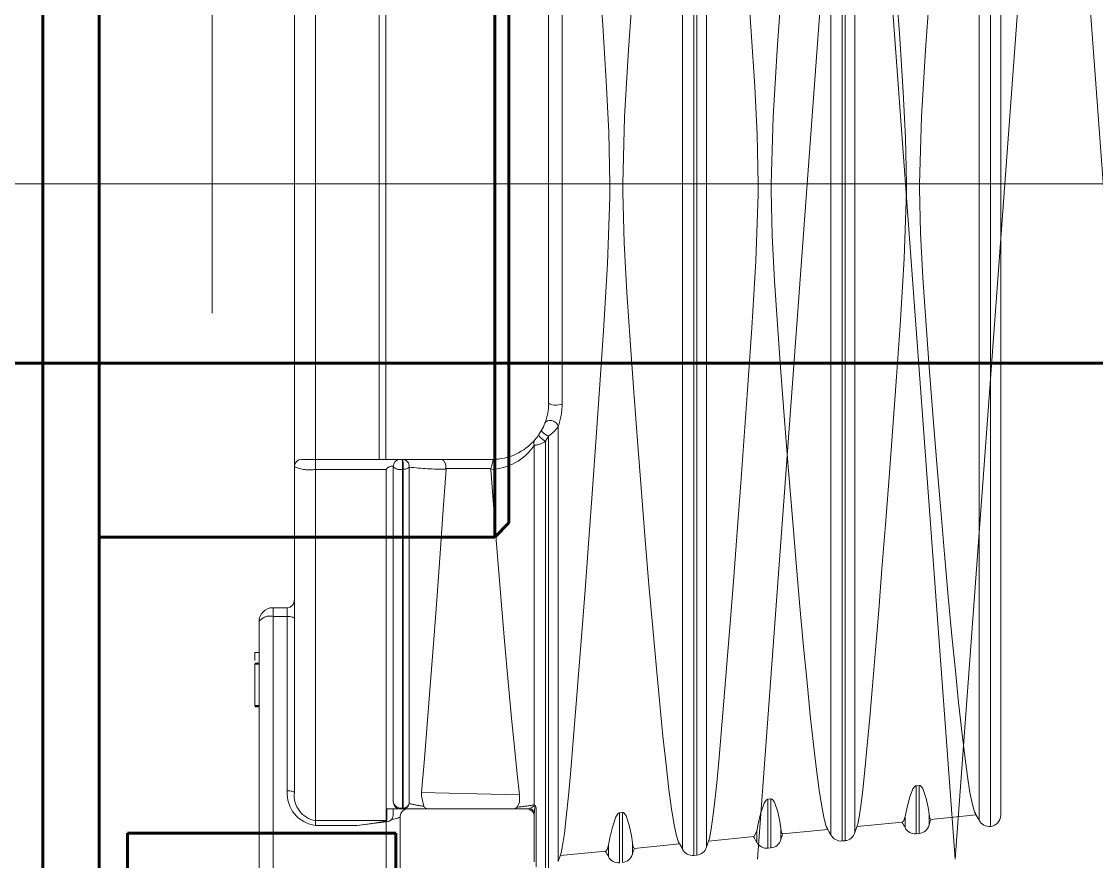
# Model space of a CAD drawing. Header units: millimetres. Extents: x 0 to 1680, y 0 to 594.
# Drawn here: x 263.782 to 266.636, y 503.412 to 505.642 of the extents above; entities that cross this region are included whole.
import ezdxf

# ---------------------------------------------------------------- set-up
doc = ezdxf.new("R2010")
doc.units = ezdxf.units.MM
for name, pattern in [('K5LT32770', [0]), ('K5LT32774', [12.7, 6.35, -1.27, 1.27, -1.27, 1.27, -1.27]), ('K5LT32775', [0]), ('K5LT32776', [20.32, 12.7, -2.54, 2.54, -2.54]), ('K5LT32777', [12.7, 6.35, -1.27, 1.27, -1.27, 1.27, -1.27]), ('K5LT_AXLED', [19.5, 15, -1.5, 1.5, -1.5]), ('K5LT_BASIC', [0])]:
    doc.linetypes.add(name, pattern=pattern)
doc.layers.add('Системный слой', color=7, linetype='Continuous')

# ---------------------------------------------------------------- blocks, each defined once
blk = doc.blocks.new('U580')
at = {"layer": 'Системный слой', "color": 7, "linetype": 'K5LT32770', "lineweight": 18}
for p, q in [((265.2134, 506.9898), (265.2141, 506.9891)), ((265.2141, 506.9891), (265.2179, 506.9722)), ((265.2179, 506.9722), (265.2222, 506.9433)), ((265.2222, 506.9433), (265.2272, 506.9011)), ((265.2272, 506.9011), (265.2328, 506.8466)), ((265.2328, 506.8466), (265.2388, 506.7822)), ((265.2388, 506.7822), (265.2454, 506.7071)), ((265.2454, 506.7071), (265.2526, 506.6191)), ((265.2526, 506.6191), (265.2605, 506.5209)), ((265.2605, 506.5209), (265.2686, 506.4164)), ((265.2686, 506.4164), (265.2771, 506.3036)), ((265.2771, 506.3036), (265.2863, 506.1798)), ((265.2863, 506.1798), (265.2959, 506.049)), ((265.2959, 506.049), (265.3055, 505.916)), ((265.3055, 505.916), (265.3152, 505.7782)), ((265.3152, 505.7782), (265.3251, 505.6324)), ((265.3251, 505.6324), (265.3343, 505.4835)), ((265.3343, 505.4835), (265.341, 505.348)), ((265.341, 505.348), (265.3439, 505.2108)), ((265.3439, 505.2108), (265.3437, 505.1762)), ((265.3437, 505.1762), (265.3376, 504.9983)), ((265.3376, 504.9983), (265.3271, 504.8208)), ((265.3271, 504.8208), (265.3175, 504.6779)), ((265.3175, 504.6779), (265.3078, 504.5386)), ((265.3078, 504.5386), (265.2979, 504.4)), ((265.2979, 504.4), (265.2882, 504.2674)), ((265.2882, 504.2674), (265.2791, 504.1451)), ((265.2791, 504.1451), (265.2705, 504.0301)), ((265.2705, 504.0301), (265.262, 503.9203)), ((265.262, 503.9203), (265.2541, 503.8199)), ((265.2541, 503.8199), (265.2469, 503.7323)), ((265.2469, 503.7323), (265.2402, 503.6548)), ((265.2402, 503.6548), (265.2339, 503.5863)), ((265.2339, 503.5863), (265.2282, 503.5295)), ((265.2282, 503.5295), (265.2232, 503.4861)), ((265.2232, 503.4861), (265.2187, 503.4546)), ((265.2187, 503.4546), (265.2147, 503.4347)), ((265.2147, 503.4347), (265.2135, 503.4321))]:
    blk.add_line(p, q, dxfattribs=at)
blk = doc.blocks.new('U581')
at = {"layer": 'Системный слой', "color": 7, "linetype": 'K5LT32770', "lineweight": 18}
for p, q in [((266.1486, 503.6047), (266.1396, 503.5812)), ((266.1533, 503.6113), (266.1486, 503.6047)), ((266.1553, 503.6126), (266.1533, 503.6113)), ((266.1562, 503.613), (266.1553, 503.6126)), ((266.1569, 503.6132), (266.1562, 503.613)), ((266.1573, 503.6133), (266.1569, 503.6132)), ((266.1396, 503.5812), (266.132, 503.5517)), ((266.132, 503.5517), (266.1277, 503.5312))]:
    blk.add_line(p, q, dxfattribs=at)
blk = doc.blocks.new('U583')
at = {"layer": 'Системный слой', "color": 7, "linetype": 'K5LT32770', "lineweight": 18}
for p, q in [((266.121, 503.5181), (266.1235, 503.5184)), ((266.1235, 503.5184), (266.1277, 503.5312))]:
    blk.add_line(p, q, dxfattribs=at)
blk = doc.blocks.new('U586')
at = {"layer": 'Системный слой', "color": 7, "linetype": 'K5LT32770', "lineweight": 18}
for p, q in [((266.1914, 503.5374), (266.1937, 503.5261)), ((266.1937, 503.5261), (266.1956, 503.5249))]:
    blk.add_line(p, q, dxfattribs=at)
blk = doc.blocks.new('U588')
at = {"layer": 'Системный слой', "color": 7, "linetype": 'K5LT32770', "lineweight": 18}
for p, q in [((266.166, 503.614), (266.1654, 503.614)), ((266.1667, 503.614), (266.166, 503.614)), ((266.1676, 503.6137), (266.1667, 503.614)), ((266.1698, 503.6124), (266.1676, 503.6137)), ((266.1748, 503.6055), (266.1698, 503.6124)), ((266.1836, 503.5795), (266.1748, 503.6055)), ((266.1887, 503.555), (266.1836, 503.5795)), ((266.1914, 503.5374), (266.1887, 503.555))]:
    blk.add_line(p, q, dxfattribs=at)
blk = doc.blocks.new('U591')
at = {"layer": 'Системный слой', "color": 7, "linetype": 'K5LT32770', "lineweight": 18}
for p, q in [((265.4039, 503.4613), (265.4062, 503.4494)), ((265.4062, 503.4494), (265.4081, 503.4479))]:
    blk.add_line(p, q, dxfattribs=at)
blk = doc.blocks.new('U593')
at = {"layer": 'Системный слой', "color": 7, "linetype": 'K5LT32770', "lineweight": 18}
for p, q in [((265.3785, 503.542), (265.3779, 503.542)), ((265.3791, 503.5419), (265.3785, 503.542)), ((265.38, 503.5417), (265.3791, 503.5419)), ((265.3821, 503.5405), (265.38, 503.5417)), ((265.3869, 503.5337), (265.3821, 503.5405)), ((265.3955, 503.5083), (265.3869, 503.5337)), ((265.4011, 503.4809), (265.3955, 503.5083)), ((265.4039, 503.4613), (265.4011, 503.4809))]:
    blk.add_line(p, q, dxfattribs=at)
blk = doc.blocks.new('U594')
at = {"layer": 'Системный слой', "color": 7, "linetype": 'K5LT32770', "lineweight": 18}
for p, q in [((265.3653, 503.5386), (265.3603, 503.5308)), ((265.3677, 503.5405), (265.3653, 503.5386)), ((265.3686, 503.541), (265.3677, 503.5405)), ((265.3693, 503.5411), (265.3686, 503.541)), ((265.3698, 503.5412), (265.3693, 503.5411)), ((265.3603, 503.5308), (265.3509, 503.5033)), ((265.3509, 503.5033), (265.3442, 503.4751)), ((265.3442, 503.4751), (265.3402, 503.4552))]:
    blk.add_line(p, q, dxfattribs=at)
blk = doc.blocks.new('U596')
at = {"layer": 'Системный слой', "color": 7, "linetype": 'K5LT32770', "lineweight": 18}
for p, q in [((265.337, 503.4437), (265.3402, 503.4552)), ((265.3335, 503.4396), (265.337, 503.4437))]:
    blk.add_line(p, q, dxfattribs=at)
blk = doc.blocks.new('U599')
at = {"layer": 'Системный слой', "color": 7, "linetype": 'K5LT32770', "lineweight": 18}
for p, q in [((265.7976, 503.4994), (265.7999, 503.4877)), ((265.7999, 503.4877), (265.8019, 503.4864))]:
    blk.add_line(p, q, dxfattribs=at)
blk = doc.blocks.new('U601')
at = {"layer": 'Системный слой', "color": 7, "linetype": 'K5LT32770', "lineweight": 18}
for p, q in [((265.7723, 503.578), (265.7717, 503.578)), ((265.7729, 503.5779), (265.7723, 503.578)), ((265.7738, 503.5777), (265.7729, 503.5779)), ((265.7759, 503.5764), (265.7738, 503.5777)), ((265.7809, 503.5696), (265.7759, 503.5764)), ((265.7895, 503.5439), (265.7809, 503.5696)), ((265.7949, 503.5179), (265.7895, 503.5439)), ((265.7976, 503.4994), (265.7949, 503.5179))]:
    blk.add_line(p, q, dxfattribs=at)
blk = doc.blocks.new('U602')
at = {"layer": 'Системный слой', "color": 7, "linetype": 'K5LT32770', "lineweight": 18}
for p, q in [((265.7539, 503.5667), (265.7443, 503.5388)), ((265.7589, 503.5745), (265.7539, 503.5667)), ((265.7614, 503.5765), (265.7589, 503.5745)), ((265.7624, 503.577), (265.7614, 503.5765)), ((265.763, 503.5772), (265.7624, 503.577)), ((265.7636, 503.5772), (265.763, 503.5772)), ((265.7443, 503.5388), (265.7378, 503.5122)), ((265.7378, 503.5122), (265.7339, 503.4932))]:
    blk.add_line(p, q, dxfattribs=at)
blk = doc.blocks.new('U604')
at = {"layer": 'Системный слой', "color": 7, "linetype": 'K5LT32770', "lineweight": 18}
for p, q in [((265.7274, 503.4781), (265.7339, 503.4932)), ((265.7273, 503.4782), (265.7274, 503.4781))]:
    blk.add_line(p, q, dxfattribs=at)
blk = doc.blocks.new('U605')
at = {"layer": 'Системный слой', "color": 7, "linetype": 'K5LT32770', "lineweight": 18}
for p, q in [((266.3071, 506.8612), (266.3127, 506.8797)), ((266.3127, 506.8797), (266.3145, 506.8818)), ((266.301, 506.8316), (266.3071, 506.8612)), ((266.2944, 506.7908), (266.301, 506.8316)), ((266.287, 506.737), (266.2944, 506.7908)), ((266.2791, 506.672), (266.287, 506.737)), ((266.2709, 506.5984), (266.2791, 506.672)), ((266.2623, 506.5151), (266.2709, 506.5984)), ((266.253, 506.42), (266.2623, 506.5151)), ((266.2433, 506.3159), (266.253, 506.42)), ((266.2335, 506.207), (266.2433, 506.3159)), ((266.2234, 506.0911), (266.2335, 506.207)), ((266.2129, 505.9655), (266.2234, 506.0911)), ((266.2023, 505.8344), (266.2129, 505.9655)), ((266.192, 505.7024), (266.2023, 505.8344)), ((266.1821, 505.567), (266.192, 505.7024)), ((266.171, 505.3889), (266.1821, 505.567)), ((266.1659, 505.2108), (266.171, 505.3889)), ((266.1659, 505.1983), (266.1659, 505.2108)), ((266.1688, 505.0798), (266.1659, 505.1983)), ((266.175, 504.9621), (266.1688, 505.0798)), ((266.1825, 504.8482), (266.175, 504.9621)), ((266.1907, 504.7361), (266.1825, 504.8482)), ((266.2013, 504.5997), (266.1907, 504.7361)), ((266.2119, 504.4679), (266.2013, 504.5997)), ((266.2222, 504.3451), (266.2119, 504.4679)), ((266.2323, 504.2283), (266.2222, 504.3451)), ((266.2424, 504.1157), (266.2323, 504.2283)), ((266.2521, 504.0111), (266.2424, 504.1157)), ((266.2612, 503.9179), (266.2521, 504.0111)), ((266.2698, 503.8337), (266.2612, 503.9179)), ((266.2782, 503.7572), (266.2698, 503.8337)), ((266.2862, 503.6913), (266.2782, 503.7572)), ((266.2933, 503.638), (266.2862, 503.6913)), ((266.3, 503.5955), (266.2933, 503.638)), ((266.3063, 503.5636), (266.3, 503.5955)), ((266.312, 503.5437), (266.3063, 503.5636)), ((266.3145, 503.5398), (266.312, 503.5437))]:
    blk.add_line(p, q, dxfattribs=at)
blk = doc.blocks.new('U606')
at = {"layer": 'Системный слой', "color": 7, "linetype": 'K5LT32770', "lineweight": 18}
for p, q in [((265.6072, 506.951), (265.608, 506.9501)), ((265.608, 506.9501), (265.6118, 506.9328)), ((265.6118, 506.9328), (265.6162, 506.9038)), ((265.6162, 506.9038), (265.6212, 506.8617)), ((265.6212, 506.8617), (265.6269, 506.8077)), ((265.6269, 506.8077), (265.6329, 506.7441)), ((265.6329, 506.7441), (265.6395, 506.67)), ((265.6395, 506.67), (265.6468, 506.5833)), ((265.6468, 506.5833), (265.6547, 506.4867)), ((265.6547, 506.4867), (265.6628, 506.3839)), ((265.6628, 506.3839), (265.6713, 506.2731)), ((265.6713, 506.2731), (265.6806, 506.1515)), ((265.6806, 506.1515), (265.6902, 506.0232)), ((265.6902, 506.0232), (265.6998, 505.8927)), ((265.6998, 505.8927), (265.7095, 505.7576)), ((265.7095, 505.7576), (265.7194, 505.6148)), ((265.7194, 505.6148), (265.7285, 505.469)), ((265.7285, 505.469), (265.7349, 505.3407)), ((265.7349, 505.3407), (265.7376, 505.2108)), ((265.7376, 505.2108), (265.7375, 505.1838)), ((265.7375, 505.1838), (265.7315, 505.0059)), ((265.7315, 505.0059), (265.7208, 504.8283)), ((265.7208, 504.8283), (265.7112, 504.6885)), ((265.7112, 504.6885), (265.7015, 504.5522)), ((265.7015, 504.5522), (265.6915, 504.4167)), ((265.6915, 504.4167), (265.6819, 504.2869)), ((265.6819, 504.2869), (265.6728, 504.1673)), ((265.6728, 504.1673), (265.6641, 504.0549)), ((265.6641, 504.0549), (265.6557, 503.9475)), ((265.6557, 503.9475), (265.6477, 503.8493)), ((265.6477, 503.8493), (265.6405, 503.7636)), ((265.6405, 503.7636), (265.6338, 503.6879)), ((265.6338, 503.6879), (265.6276, 503.6209)), ((265.6276, 503.6209), (265.6218, 503.5654)), ((265.6218, 503.5654), (265.6169, 503.5231)), ((265.6169, 503.5231), (265.6124, 503.4923)), ((265.6124, 503.4923), (265.6084, 503.4729)), ((265.6084, 503.4729), (265.6072, 503.4706))]:
    blk.add_line(p, q, dxfattribs=at)
blk = doc.blocks.new('U607')
at = {"layer": 'Системный слой', "color": 7, "linetype": 'K5LT32770', "lineweight": 18}
for p, q in [((265.5126, 506.9015), (265.5188, 506.9339)), ((265.5188, 506.9339), (265.5245, 506.9547)), ((265.5245, 506.9547), (265.5271, 506.9587)), ((265.506, 506.8573), (265.5126, 506.9015)), ((265.4985, 506.7997), (265.506, 506.8573)), ((265.4906, 506.7303), (265.4985, 506.7997)), ((265.4823, 506.6521), (265.4906, 506.7303)), ((265.4737, 506.5639), (265.4823, 506.6521)), ((265.4643, 506.4633), (265.4737, 506.5639)), ((265.4546, 506.3535), (265.4643, 506.4633)), ((265.4447, 506.2387), (265.4546, 506.3535)), ((265.4347, 506.1168), (265.4447, 506.2387)), ((265.4241, 505.9849), (265.4347, 506.1168)), ((265.4135, 505.8472), (265.4241, 505.9849)), ((265.4033, 505.7089), (265.4135, 505.8472)), ((265.3935, 505.567), (265.4033, 505.7089)), ((265.3831, 505.3889), (265.3935, 505.567)), ((265.3784, 505.2108), (265.3831, 505.3889)), ((265.3785, 505.1877), (265.3784, 505.2108)), ((265.3821, 505.0545), (265.3785, 505.1877)), ((265.3892, 504.9224), (265.3821, 505.0545)), ((265.3975, 504.795), (265.3892, 504.9224)), ((265.4064, 504.6701), (265.3975, 504.795)), ((265.417, 504.5289), (265.4064, 504.6701)), ((265.4276, 504.3927), (265.417, 504.5289)), ((265.4378, 504.2663), (265.4276, 504.3927)), ((265.4478, 504.1464), (265.4378, 504.2663)), ((265.4578, 504.0311), (265.4478, 504.1464)), ((265.4674, 503.9244), (265.4578, 504.0311)), ((265.4763, 503.8299), (265.4674, 503.9244)), ((265.4849, 503.7449), (265.4763, 503.8299)), ((265.4931, 503.6682), (265.4849, 503.7449)), ((265.5009, 503.6029), (265.4931, 503.6682)), ((265.5079, 503.5506), (265.5009, 503.6029)), ((265.5144, 503.5098), (265.5079, 503.5506)), ((265.5205, 503.4802), (265.5144, 503.5098)), ((265.5261, 503.4633), (265.5205, 503.4802)), ((265.5271, 503.4623), (265.5261, 503.4633))]:
    blk.add_line(p, q, dxfattribs=at)
blk = doc.blocks.new('U608')
at = {"layer": 'Системный слой', "color": 7, "linetype": 'K5LT32770', "lineweight": 18}
for p, q in [((266.001, 506.9122), (266.002, 506.911)), ((266.002, 506.911), (266.0058, 506.8934)), ((266.0058, 506.8934), (266.0102, 506.8642)), ((266.0102, 506.8642), (266.0153, 506.8224)), ((266.0153, 506.8224), (266.0209, 506.7688)), ((266.0209, 506.7688), (266.027, 506.7059)), ((266.027, 506.7059), (266.0336, 506.6328)), ((266.0336, 506.6328), (266.041, 506.5474)), ((266.041, 506.5474), (266.0489, 506.4523)), ((266.0489, 506.4523), (266.057, 506.3513)), ((266.057, 506.3513), (266.0656, 506.2425)), ((266.0656, 506.2425), (266.0749, 506.1232)), ((266.0749, 506.1232), (266.0845, 505.9973)), ((266.0845, 505.9973), (266.0941, 505.8694)), ((266.0941, 505.8694), (266.1038, 505.7371)), ((266.1038, 505.7371), (266.1137, 505.5972)), ((266.1137, 505.5972), (266.1228, 505.4545)), ((266.1228, 505.4545), (266.1289, 505.3333)), ((266.1289, 505.3333), (266.1314, 505.2108)), ((266.1314, 505.2108), (266.1313, 505.1907)), ((266.1313, 505.1907), (266.1254, 505.0127)), ((266.1254, 505.0127), (266.1144, 504.835)), ((266.1144, 504.835), (266.1048, 504.6983)), ((266.1048, 504.6983), (266.095, 504.5651)), ((266.095, 504.5651), (266.0851, 504.4326)), ((266.0851, 504.4326), (266.0754, 504.3057)), ((266.0754, 504.3057), (266.0664, 504.1889)), ((266.0664, 504.1889), (266.0577, 504.079)), ((266.0577, 504.079), (266.0493, 503.9741)), ((266.0493, 503.9741), (266.0413, 503.8782)), ((266.0413, 503.8782), (266.0341, 503.7945)), ((266.0341, 503.7945), (266.0275, 503.7206)), ((266.0275, 503.7206), (266.0212, 503.6552)), ((266.0212, 503.6552), (266.0155, 503.6011)), ((266.0155, 503.6011), (266.0105, 503.5598)), ((266.0105, 503.5598), (266.0061, 503.5299)), ((266.0021, 503.5111), (266.001, 503.509)), ((266.0061, 503.5299), (266.0021, 503.5111))]:
    blk.add_line(p, q, dxfattribs=at)
blk = doc.blocks.new('U609')
at = {"layer": 'Системный слой', "color": 7, "linetype": 'K5LT32770', "lineweight": 18}
for p, q in [((265.9129, 506.8976), (265.9186, 506.9172)), ((265.9186, 506.9172), (265.9208, 506.9202)), ((265.9068, 506.8666), (265.9129, 506.8976)), ((265.9002, 506.8241), (265.9068, 506.8666)), ((265.8928, 506.7684), (265.9002, 506.8241)), ((265.8848, 506.7012), (265.8928, 506.7684)), ((265.8766, 506.6253), (265.8848, 506.7012)), ((265.868, 506.5395), (265.8766, 506.6253)), ((265.8586, 506.4417), (265.868, 506.5395)), ((265.8489, 506.3347), (265.8586, 506.4417)), ((265.8391, 506.2229), (265.8489, 506.3347)), ((265.8291, 506.1039), (265.8391, 506.2229)), ((265.8185, 505.9752), (265.8291, 506.1039)), ((265.8079, 505.8408), (265.8185, 505.9752)), ((265.7976, 505.7057), (265.8079, 505.8408)), ((265.7878, 505.567), (265.7976, 505.7057)), ((265.7771, 505.3889), (265.7878, 505.567)), ((265.7721, 505.2108), (265.7771, 505.3889)), ((265.7722, 505.1934), (265.7721, 505.2108)), ((265.7752, 505.0728), (265.7722, 505.1934)), ((265.7814, 504.9531), (265.7752, 505.0728)), ((265.789, 504.8372), (265.7814, 504.9531)), ((265.7971, 504.7231), (265.789, 504.8372)), ((265.8077, 504.5837), (265.7971, 504.7231)), ((265.8183, 504.4489), (265.8077, 504.5837)), ((265.8286, 504.3234), (265.8183, 504.4489)), ((265.8386, 504.2041), (265.8286, 504.3234)), ((265.8487, 504.089), (265.8386, 504.2041)), ((265.8584, 503.9821), (265.8487, 504.089)), ((265.8675, 503.8869), (265.8584, 503.9821)), ((265.8761, 503.8009), (265.8675, 503.8869)), ((265.8846, 503.7228), (265.8761, 503.8009)), ((265.8925, 503.6556), (265.8846, 503.7228)), ((265.8996, 503.6012), (265.8925, 503.6556)), ((265.9063, 503.5579), (265.8996, 503.6012)), ((265.9126, 503.5254), (265.9063, 503.5579)), ((265.9183, 503.5052), (265.9126, 503.5254)), ((265.9208, 503.5013), (265.9183, 503.5052))]:
    blk.add_line(p, q, dxfattribs=at)
blk = doc.blocks.new('U610')
at = {"layer": 'Системный слой', "color": 7, "linetype": 'K5LT32770', "lineweight": 18}
for p, q in [((265.1433, 503.5624), (265.1435, 503.5621)), ((265.1435, 503.5621), (265.1462, 503.5587))]:
    blk.add_line(p, q, dxfattribs=at)
blk = doc.blocks.new('U614')
at = {"layer": 'Системный слой', "color": 7, "linetype": 'K5LT32770', "lineweight": 18}
for p, q in [((264.8437, 503.5853), (264.8442, 503.5948)), ((264.8502, 503.5587), (264.8437, 503.5853))]:
    blk.add_line(p, q, dxfattribs=at)
blk = doc.blocks.new('U615')
at = {"layer": 'Системный слой', "color": 7, "linetype": 'K5LT32770', "lineweight": 18}
for p, q in [((264.9092, 504.4533), (264.9016, 504.3466)), ((264.9016, 504.3466), (264.8942, 504.2431)), ((264.8942, 504.2431), (264.8852, 504.1184)), ((264.8852, 504.1184), (264.8765, 504.0012)), ((264.8765, 504.0012), (264.8681, 503.8893)), ((264.8681, 503.8893), (264.8601, 503.7871)), ((264.8601, 503.7871), (264.8518, 503.6842)), ((264.8518, 503.6842), (264.8442, 503.5948))]:
    blk.add_line(p, q, dxfattribs=at)
blk = doc.blocks.new('U620')
at = {"layer": 'Системный слой', "color": 7, "linetype": 'K5LT32770', "lineweight": 18}
for p, q in [((265.1043, 503.5694), (265.0976, 503.5564)), ((265.1045, 503.5889), (265.1043, 503.5694))]:
    blk.add_line(p, q, dxfattribs=at)
blk = doc.blocks.new('U621')
at = {"layer": 'Системный слой', "color": 7, "linetype": 'K5LT32770', "lineweight": 18}
for p, q in [((265.0415, 504.2768), (265.0278, 504.4527)), ((265.0548, 504.1143), (265.0415, 504.2768)), ((265.0647, 503.9971), (265.0548, 504.1143)), ((265.0743, 503.8888), (265.0647, 503.9971)), ((265.0832, 503.7929), (265.0743, 503.8888)), ((265.0917, 503.7067), (265.0832, 503.7929)), ((265.0983, 503.6441), (265.0917, 503.7067)), ((265.1045, 503.5889), (265.0983, 503.6441))]:
    blk.add_line(p, q, dxfattribs=at)
blk = doc.blocks.new('U622')
at = {"layer": 'Системный слой', "color": 7, "linetype": 'K5LT32770', "lineweight": 18}
for p, q in [((265.0278, 504.4527), (265.0282, 504.4551)), ((265.0282, 504.4551), (265.0284, 504.4556))]:
    blk.add_line(p, q, dxfattribs=at)
blk = doc.blocks.new('U623')
at = {"layer": 'Системный слой', "color": 7, "linetype": 'K5LT32770', "lineweight": 18}
for p, q in [((265.0341, 504.4795), (265.0346, 504.4795)), ((265.035, 504.4793), (265.0343, 504.4777)), ((265.0346, 504.4795), (265.0349, 504.4795)), ((265.0349, 504.4795), (265.035, 504.4793)), ((265.0294, 504.4585), (265.0284, 504.4556)), ((265.0309, 504.4643), (265.0294, 504.4585)), ((265.0321, 504.47), (265.0309, 504.4643)), ((265.0333, 504.4748), (265.0321, 504.47)), ((265.0343, 504.4777), (265.0333, 504.4748))]:
    blk.add_line(p, q, dxfattribs=at)
blk = doc.blocks.new('U625')
at = {"layer": 'Системный слой', "color": 7, "linetype": 'K5LT32770', "lineweight": 18}
for p, q in [((264.7184, 503.5137), (264.6728, 503.5078)), ((264.7426, 503.5178), (264.7184, 503.5137)), ((264.7483, 503.5193), (264.7426, 503.5178)), ((264.7496, 503.5198), (264.7483, 503.5193)), ((264.7501, 503.5202), (264.7496, 503.5198)), ((264.7502, 503.5205), (264.7501, 503.5202))]:
    blk.add_line(p, q, dxfattribs=at)
blk = doc.blocks.new('U626')
at = {"layer": 'Системный слой', "color": 7, "linetype": 'K5LT32777', "lineweight": 18}
for p, q in [((265.1826, 504.6275), (265.1815, 504.6295)), ((265.1856, 504.6257), (265.1826, 504.6275)), ((265.1903, 504.6243), (265.1856, 504.6257)), ((265.1961, 504.6235), (265.1903, 504.6243)), ((265.2024, 504.6234), (265.1961, 504.6235)), ((265.2085, 504.624), (265.2024, 504.6234)), ((265.2136, 504.6252), (265.2085, 504.624)), ((265.2172, 504.6269), (265.2136, 504.6252))]:
    blk.add_line(p, q, dxfattribs=at)
blk = doc.blocks.new('U628')
at = {"layer": 'Системный слой', "color": 7, "linetype": 'K5LT32777', "lineweight": 18}
for p, q in [((264.7919, 504.4795), (264.7923, 504.479)), ((264.7923, 504.479), (264.7928, 504.4773)), ((264.7928, 504.4773), (264.7932, 504.4746)), ((264.7932, 504.4746), (264.7935, 504.471)), ((264.7935, 504.471), (264.7937, 504.4668)), ((264.7937, 504.4668), (264.7938, 504.4623)), ((264.7938, 504.4576), (264.7937, 504.4532)), ((264.7938, 504.4623), (264.7938, 504.4576))]:
    blk.add_line(p, q, dxfattribs=at)
blk = doc.blocks.new('U631')
at = {"layer": 'Системный слой', "color": 7, "linetype": 'K5LT32777', "lineweight": 18}
for p, q in [((264.7933, 504.4795), (264.7938, 504.479)), ((264.7938, 504.479), (264.7942, 504.4773)), ((264.7942, 504.4773), (264.7946, 504.4746)), ((264.7946, 504.4746), (264.795, 504.471)), ((264.795, 504.471), (264.7952, 504.4668)), ((264.7953, 504.4576), (264.7951, 504.4532)), ((264.7952, 504.4668), (264.7953, 504.4623)), ((264.7953, 504.4623), (264.7953, 504.4576))]:
    blk.add_line(p, q, dxfattribs=at)
blk = doc.blocks.new('U634')
at = {"layer": 'Системный слой', "color": 7, "linetype": 'K5LT32777', "lineweight": 18}
for p, q in [((264.7933, 504.4795), (264.7971, 504.4791)), ((264.7971, 504.4791), (264.8007, 504.4779)), ((264.8007, 504.4779), (264.804, 504.476)), ((264.804, 504.476), (264.8068, 504.4734)), ((264.8068, 504.4734), (264.8091, 504.4702)), ((264.8091, 504.4702), (264.8107, 504.4667)), ((264.8107, 504.4667), (264.8115, 504.4629)), ((264.8115, 504.4629), (264.8115, 504.459))]:
    blk.add_line(p, q, dxfattribs=at)
blk = doc.blocks.new('U635')
at = {"layer": 'Системный слой', "color": 7, "linetype": 'K5LT32777', "lineweight": 18}
for p, q in [((264.798, 504.4534), (264.7951, 504.4532)), ((264.8007, 504.4538), (264.798, 504.4534)), ((264.8033, 504.4543), (264.8007, 504.4538)), ((264.8056, 504.455), (264.8033, 504.4543)), ((264.8076, 504.4558), (264.8056, 504.455)), ((264.8093, 504.4568), (264.8076, 504.4558)), ((264.8106, 504.4579), (264.8093, 504.4568)), ((264.8115, 504.459), (264.8106, 504.4579))]:
    blk.add_line(p, q, dxfattribs=at)
blk = doc.blocks.new('U637')
at = {"layer": 'Системный слой', "color": 7, "linetype": 'K5LT32777', "lineweight": 18}
for p, q in [((264.8106, 503.5638), (264.8115, 503.5662)), ((264.7951, 503.5535), (264.798, 503.554)), ((264.798, 503.554), (264.8007, 503.5548)), ((264.8007, 503.5548), (264.8033, 503.556)), ((264.8033, 503.556), (264.8056, 503.5575)), ((264.8056, 503.5575), (264.8076, 503.5594)), ((264.8076, 503.5594), (264.8093, 503.5615)), ((264.8093, 503.5615), (264.8106, 503.5638))]:
    blk.add_line(p, q, dxfattribs=at)
blk = doc.blocks.new('U640')
at = {"layer": 'Системный слой', "color": 7, "linetype": 'K5LT32777', "lineweight": 18}
for p, q in [((265.1627, 504.5558), (265.1628, 504.5571)), ((265.1634, 504.5541), (265.1627, 504.5558)), ((265.1649, 504.552), (265.1634, 504.5541)), ((265.1672, 504.5498), (265.1649, 504.552)), ((265.1702, 504.5475), (265.1672, 504.5498)), ((265.1736, 504.5452), (265.1702, 504.5475)), ((265.1773, 504.543), (265.1736, 504.5452)), ((265.1811, 504.5411), (265.1773, 504.543))]:
    blk.add_line(p, q, dxfattribs=at)
blk = doc.blocks.new('U641')
at = {"layer": 'Системный слой', "color": 7, "linetype": 'K5LT32777', "lineweight": 18}
for p, q in [((265.1741, 504.5794), (265.1715, 504.5756)), ((265.1786, 504.582), (265.1741, 504.5794)), ((265.1842, 504.583), (265.1786, 504.582)), ((265.1904, 504.5823), (265.1842, 504.583)), ((265.1965, 504.58), (265.1904, 504.5823)), ((265.2017, 504.5764), (265.1965, 504.58)), ((265.2053, 504.5719), (265.2017, 504.5764)), ((265.207, 504.5671), (265.2053, 504.5719))]:
    blk.add_line(p, q, dxfattribs=at)
blk = doc.blocks.new('U642')
at = {"layer": 'Системный слой', "color": 7, "linetype": 'K5LT32777', "lineweight": 18}
for p, q in [((265.1554, 504.5441), (265.1556, 504.5453)), ((265.156, 504.5423), (265.1554, 504.5441)), ((265.1575, 504.5402), (265.156, 504.5423)), ((265.1596, 504.5378), (265.1575, 504.5402)), ((265.1625, 504.5352), (265.1596, 504.5378)), ((265.1657, 504.5325), (265.1625, 504.5352)), ((265.1693, 504.53), (265.1657, 504.5325)), ((265.173, 504.5278), (265.1693, 504.53))]:
    blk.add_line(p, q, dxfattribs=at)
blk = doc.blocks.new('U644')
at = {"layer": 'Системный слой', "color": 7, "linetype": 'K5LT32777', "lineweight": 18}
for p, q in [((265.1423, 504.5232), (265.1425, 504.5252)), ((265.1424, 504.5211), (265.1423, 504.5232)), ((265.1427, 504.519), (265.1424, 504.5211)), ((265.1425, 504.5252), (265.143, 504.5272)), ((265.1433, 504.5169), (265.1427, 504.519)), ((265.143, 504.5272), (265.1436, 504.529)), ((265.1436, 504.529), (265.1446, 504.5308)), ((265.1446, 504.5308), (265.1457, 504.5323))]:
    blk.add_line(p, q, dxfattribs=at)
blk = doc.blocks.new('U647')
at = {"layer": 'Системный слой', "color": 7, "linetype": 'K5LT32777', "lineweight": 18}
for p, q in [((264.9948, 504.4556), (264.9088, 504.4557)), ((265.0284, 504.4556), (264.9948, 504.4556))]:
    blk.add_line(p, q, dxfattribs=at)
blk = doc.blocks.new('U648')
at = {"layer": 'Системный слой', "color": 7, "linetype": 'K5LT32777', "lineweight": 18}
for p, q in [((264.8442, 503.5948), (264.9908, 503.5915)), ((264.9908, 503.5915), (265.1045, 503.5889))]:
    blk.add_line(p, q, dxfattribs=at)
blk = doc.blocks.new('U650')
at = {"layer": 'Системный слой', "color": 7, "linetype": 'K5LT32777', "lineweight": 18}
for p, q in [((264.7919, 503.5514), (264.7921, 503.5514)), ((264.7921, 503.5514), (264.7923, 503.5515)), ((264.7923, 503.5515), (264.7926, 503.5517)), ((264.7926, 503.5517), (264.7928, 503.5519)), ((264.7928, 503.5519), (264.793, 503.5522)), ((264.793, 503.5522), (264.7932, 503.5526)), ((264.7932, 503.5526), (264.7935, 503.553)), ((264.7935, 503.553), (264.7937, 503.5535))]:
    blk.add_line(p, q, dxfattribs=at)
blk = doc.blocks.new('U653')
at = {"layer": 'Системный слой', "color": 7, "linetype": 'K5LT32777', "lineweight": 18}
for p, q in [((264.7933, 503.5514), (264.7935, 503.5514)), ((264.7935, 503.5514), (264.7938, 503.5515)), ((264.7938, 503.5515), (264.794, 503.5517)), ((264.794, 503.5517), (264.7942, 503.5519)), ((264.7942, 503.5519), (264.7945, 503.5522)), ((264.7945, 503.5522), (264.7947, 503.5526)), ((264.7947, 503.5526), (264.7949, 503.553)), ((264.7949, 503.553), (264.7951, 503.5535))]:
    blk.add_line(p, q, dxfattribs=at)
blk = doc.blocks.new('U655')
at = {"layer": 'Системный слой', "color": 7, "linetype": 'K5LT32777', "lineweight": 18}
for p, q in [((264.8106, 503.5632), (264.8115, 503.5662)), ((264.7933, 503.5514), (264.7964, 503.5517)), ((264.7964, 503.5517), (264.7995, 503.5525)), ((264.7995, 503.5525), (264.8024, 503.5538)), ((264.8024, 503.5538), (264.805, 503.5556)), ((264.805, 503.5556), (264.8073, 503.5578)), ((264.8073, 503.5578), (264.8092, 503.5603)), ((264.8092, 503.5603), (264.8106, 503.5632))]:
    blk.add_line(p, q, dxfattribs=at)
blk = doc.blocks.new('U657')
at = {"layer": 'Системный слой', "color": 7, "linetype": 'K5LT32777', "lineweight": 18}
for p, q in [((264.4877, 504.0623), (264.4914, 504.0623)), ((264.4914, 504.0623), (264.4949, 504.062)), ((264.4949, 504.062), (264.4982, 504.0616)), ((264.4982, 504.0616), (264.501, 504.061)), ((264.501, 504.061), (264.5033, 504.0603)), ((264.5033, 504.0603), (264.5051, 504.0595)), ((264.5051, 504.0595), (264.5061, 504.0586)), ((264.5061, 504.0586), (264.5065, 504.0577))]:
    blk.add_line(p, q, dxfattribs=at)
blk = doc.blocks.new('U659')
at = {"layer": 'Системный слой', "color": 7, "linetype": 'K5LT32777', "lineweight": 18}
for p, q in [((264.4877, 503.5997), (264.4914, 503.5996)), ((264.4914, 503.5996), (264.4949, 503.5993)), ((264.4949, 503.5993), (264.4982, 503.5989)), ((264.4982, 503.5989), (264.501, 503.5983)), ((264.501, 503.5983), (264.5033, 503.5976)), ((264.5033, 503.5976), (264.5051, 503.5968)), ((264.5051, 503.5968), (264.5061, 503.5959)), ((264.5061, 503.5959), (264.5065, 503.595))]:
    blk.add_line(p, q, dxfattribs=at)
blk = doc.blocks.new('U660')
at = {"layer": 'Системный слой', "color": 7, "linetype": 'K5LT32777', "lineweight": 18}
for p, q in [((265.1437, 503.5462), (265.1433, 503.5369)), ((265.1451, 503.5559), (265.1437, 503.5462)), ((265.1459, 503.5574), (265.1451, 503.5559)), ((265.1465, 503.5574), (265.1459, 503.5574)), ((265.1466, 503.5574), (265.1465, 503.5574)), ((265.1473, 503.5569), (265.1466, 503.5574)), ((265.1475, 503.5568), (265.1473, 503.5569)), ((265.1488, 503.5557), (265.1475, 503.5568))]:
    blk.add_line(p, q, dxfattribs=at)
blk = doc.blocks.new('U661')
at = {"layer": 'Системный слой', "color": 7, "linetype": 'K5LT32777', "lineweight": 18}
for p, q in [((265.1352, 503.5522), (265.1329, 503.5535)), ((265.1372, 503.5506), (265.1352, 503.5522)), ((265.139, 503.5488), (265.1372, 503.5506)), ((265.1405, 503.5467), (265.139, 503.5488)), ((265.1417, 503.5444), (265.1405, 503.5467)), ((265.1426, 503.542), (265.1417, 503.5444)), ((265.1431, 503.5395), (265.1426, 503.542)), ((265.1433, 503.5369), (265.1431, 503.5395))]:
    blk.add_line(p, q, dxfattribs=at)
blk = doc.blocks.new('U662')
at = {"layer": 'Системный слой', "color": 7, "linetype": 'K5LT32777', "lineweight": 18}
for p, q in [((265.1329, 503.5535), (265.1377, 503.5564)), ((265.1377, 503.5564), (265.1431, 503.5594)), ((265.1431, 503.5594), (265.1447, 503.5595)), ((265.1447, 503.5595), (265.1457, 503.559)), ((265.1457, 503.559), (265.1462, 503.5587))]:
    blk.add_line(p, q, dxfattribs=at)
blk = doc.blocks.new('U666')
at = {"layer": 'Системный слой', "color": 7, "linetype": 'K5LT32777', "lineweight": 18}
for p, q in [((265.1246, 503.5514), (265.1302, 503.5524)), ((265.1302, 503.5524), (265.1329, 503.5535))]:
    blk.add_line(p, q, dxfattribs=at)
blk = doc.blocks.new('U670')
at = {"layer": 'Системный слой', "color": 7, "linetype": 'K5LT32777', "lineweight": 18}
for p, q in [((264.7697, 503.5246), (264.7648, 503.524)), ((264.7742, 503.5254), (264.7697, 503.5246)), ((264.7781, 503.5264), (264.7742, 503.5254)), ((264.7815, 503.5275), (264.7781, 503.5264)), ((264.7842, 503.5287), (264.7815, 503.5275)), ((264.7861, 503.5299), (264.7842, 503.5287)), ((264.7873, 503.5313), (264.7861, 503.5299)), ((264.7877, 503.5327), (264.7873, 503.5313))]:
    blk.add_line(p, q, dxfattribs=at)
blk = doc.blocks.new('U579')
at = {"layer": 'Системный слой', "color": 7, "linetype": 'K5LT32774', "lineweight": 18}
for p, q in [((265.5667, 506.9935), (265.5667, 503.428)), ((265.5748, 506.9927), (265.5748, 503.4288)), ((265.5371, 506.9773), (265.5371, 503.4443)), ((265.6008, 506.971), (265.6008, 503.4505)), ((265.9308, 506.9388), (265.9308, 503.4828)), ((265.9605, 506.955), (265.9605, 503.4665)), ((265.9686, 506.9542), (265.9686, 503.4673)), ((265.9945, 506.9326), (265.9945, 503.489)), ((266.3542, 506.9166), (266.3542, 503.505)), ((266.3544, 506.9165), (266.3544, 503.505)), ((266.3246, 506.9003), (266.3246, 503.5212)), ((264.5627, 505.942), (264.5627, 504.4795)), ((264.7496, 505.942), (264.7496, 504.4795)), ((265.2172, 505.7947), (265.2172, 504.6269)), ((265.207, 504.5671), (265.207, 503.412)), ((265.1811, 504.5411), (265.173, 504.5278)), ((265.1811, 504.5411), (265.1811, 503.3904)), ((265.1433, 504.5169), (265.1433, 503.5624)), ((265.173, 504.5278), (265.173, 503.3896)), ((264.5627, 504.4795), (264.5627, 504.453)), ((264.5627, 504.453), (264.5627, 503.5205)), ((264.7502, 504.453), (264.5627, 504.453)), ((264.7951, 504.4532), (264.7937, 504.4532)), ((264.7937, 504.4532), (264.7937, 503.5535)), ((264.7951, 504.4532), (264.7951, 503.5535)), ((264.8115, 504.459), (264.8115, 503.5662)), ((264.4502, 504.0858), (264.4502, 504.0623)), ((264.4877, 504.0858), (264.4877, 504.0623)), ((264.4877, 504.0623), (264.4502, 504.0623)), ((264.4502, 504.0623), (264.4502, 502.3749)), ((264.4877, 503.5997), (264.4877, 504.0623)), ((266.1573, 503.4858), (266.1573, 503.6133)), ((266.1654, 503.4865), (266.1654, 503.614)), ((265.7636, 503.4473), (265.7636, 503.5772)), ((265.7717, 503.4481), (265.7717, 503.578)), ((264.7521, 503.5171), (264.7521, 503.5514)), ((264.7937, 503.5535), (264.7951, 503.5535)), ((265.1488, 503.5557), (265.1488, 503.3983)), ((265.3698, 503.4088), (265.3698, 503.5412)), ((265.3779, 503.4096), (265.3779, 503.542)), ((264.5627, 503.5205), (264.7502, 503.5205)), ((264.5627, 503.5078), (264.5627, 503.5205)), ((264.7502, 502.3749), (264.7502, 503.5169)), ((266.1277, 503.502), (266.1277, 503.5312)), ((266.1914, 503.5082), (266.1914, 503.5374)), ((264.6728, 503.5078), (264.5627, 503.5078)), ((265.7339, 503.4635), (265.7339, 503.4932)), ((265.7976, 503.4697), (265.7976, 503.4994)), ((265.3402, 503.425), (265.3402, 503.4552)), ((265.4039, 503.4313), (265.4039, 503.4613))]:
    blk.add_line(p, q, dxfattribs=at)
at = {"layer": 'Системный слой', "color": 7, "linetype": 'K5LT32775', "lineweight": 18}
for p, q in [((266.3815, 506.8867), (266.3815, 503.5349)), ((264.5065, 504.4608), (264.5065, 505.9608)), ((264.7315, 505.942), (264.7315, 504.4795)), ((265.1815, 504.6295), (265.1815, 505.792)), ((265.1556, 504.5453), (265.1628, 504.5571)), ((264.5252, 504.4795), (264.5627, 504.4795)), ((264.5627, 504.4795), (264.7877, 504.4795)), ((264.7877, 504.4795), (264.7919, 504.4795)), ((264.7919, 504.4795), (264.7933, 504.4795)), ((264.7933, 504.4795), (264.8971, 504.4795)), ((264.8971, 504.4795), (265.0341, 504.4795)), ((264.5065, 503.595), (264.5065, 504.4608)), ((264.7502, 504.453), (264.7502, 503.5205)), ((264.769, 504.4608), (264.769, 503.5702)), ((264.9088, 504.4557), (264.9092, 504.4533)), ((264.4502, 504.0858), (264.4877, 504.0858)), ((264.4127, 502.3842), (264.4127, 504.0483)), ((264.4015, 503.9666), (264.4015, 503.9458)), ((264.4015, 503.9666), (264.4127, 503.9666)), ((264.4015, 503.9386), (264.4127, 503.9386)), ((264.4015, 503.9358), (264.4015, 503.8265)), ((264.4015, 503.9358), (264.4127, 503.9358)), ((264.4015, 503.8265), (264.4127, 503.8265)), ((264.4015, 503.8237), (264.4127, 503.8237)), ((264.4015, 503.8223), (264.4127, 503.8223)), ((266.1654, 503.614), (266.1573, 503.6133)), ((265.7717, 503.578), (265.7636, 503.5772)), ((264.7877, 503.5514), (264.7521, 503.5514)), ((264.769, 503.5514), (264.769, 503.5379)), ((264.7919, 503.5514), (264.7877, 503.5514)), ((264.7933, 503.5514), (264.7919, 503.5514)), ((264.862, 503.5514), (264.7933, 503.5514)), ((265.0851, 503.5514), (264.862, 503.5514)), ((265.1246, 503.5514), (265.0851, 503.5514)), ((265.3779, 503.542), (265.3698, 503.5412)), ((264.7502, 503.5169), (264.6728, 503.5078)), ((264.7502, 503.5169), (264.7521, 503.5171)), ((264.7877, 503.5327), (264.7877, 502.3842)), ((265.1433, 503.4115), (265.1433, 503.5369)), ((265.1433, 503.5369), (265.1433, 503.5327)), ((265.9998, 503.5047), (266.1212, 503.5166)), ((266.1957, 503.5239), (266.3163, 503.5357)), ((265.802, 503.4854), (265.9226, 503.4972)), ((266.1573, 503.4858), (266.1654, 503.4865)), ((265.4082, 503.4469), (265.5288, 503.4587)), ((265.606, 503.4663), (265.7273, 503.4781)), ((265.9605, 503.4665), (265.9686, 503.4673)), ((265.2123, 503.4278), (265.3335, 503.4396)), ((265.5667, 503.428), (265.5748, 503.4288)), ((265.7636, 503.4473), (265.7717, 503.4481))]:
    blk.add_line(p, q, dxfattribs=at)
at = {"layer": 'Системный слой', "color": 7, "linetype": 'K5LT32776', "lineweight": 18}
blk.add_line((264.4082, 505.2108), (266.4834, 505.2108), dxfattribs=at)
at = {"layer": 'Системный слой', "color": 7, "linetype": 'K5LT32775', "lineweight": 18}
for centre, radius, start, end in [((265.0315, 504.6295), 0.15, 338.9436, 0), ((265.0315, 504.6295), 0.15, 331.1133, 338.9436), ((265.0315, 504.6295), 0.15, 319.6112, 325.8473), ((265.0315, 504.6295), 0.15, 270, 319.6112), ((264.5252, 504.4608), 0.0187, 90, 180), ((264.7877, 504.4608), 0.0187, 90, 180), ((264.8868, 504.4597), 0.0224, 349.6169, 62.5609), ((264.7669, 504.4404), 0.0209, 84.1946, 142.8247), ((264.4502, 504.0483), 0.0375, 90, 180), ((264.4877, 504.1045), 0.0187, 270, 0), ((264.7877, 503.5702), 0.0187, 180, 270), ((264.7453, 503.5375), 0.0237, 325.4246, 1.0171), ((264.8065, 503.5327), 0.0187, 90, 180), ((264.862, 503.5646), 0.0132, 206.8803, 269.8556), ((265.0852, 503.5692), 0.0178, 269.8323, 314.1521), ((265.1246, 503.5327), 0.0187, 0, 90), ((265.0951, 503.5117), 0.0694, 39.348, 42.5776), ((266.1659, 503.4403), 0.1781, 27.007, 33.8107), ((264.7506, 503.5351), 0.018, 274.7218, 322.2005), ((266.1659, 503.4403), 0.1781, 157.3544, 164.1533), ((265.969, 503.4211), 0.1781, 27.007, 32.3551), ((266.3627, 503.4596), 0.1781, 158.8052, 164.1533), ((266.3513, 503.5348), 0.03, 207.007, 275.5802), ((266.3515, 503.5349), 0.03, 275.5802, 0), ((265.969, 503.4211), 0.1781, 158.8052, 164.1533), ((265.7721, 503.4019), 0.1781, 27.007, 33.7967), ((265.9575, 503.4964), 0.03, 207.007, 275.5802), ((265.9657, 503.4972), 0.03, 275.5802, 344.1533), ((266.1544, 503.5156), 0.03, 207.007, 275.5802), ((266.1625, 503.5164), 0.03, 275.5802, 344.1533), ((265.3784, 503.3634), 0.1781, 27.007, 33.6475), ((265.7721, 503.4019), 0.1781, 157.3484, 164.1533), ((265.5752, 503.3826), 0.1781, 27.007, 32.3551), ((265.7607, 503.4771), 0.03, 207.007, 275.5802), ((265.7688, 503.4779), 0.03, 275.5802, 344.1533), ((265.3784, 503.3634), 0.1781, 157.3472, 164.1533), ((265.1815, 503.3442), 0.1781, 27.007, 32.3551), ((265.3669, 503.4387), 0.03, 207.007, 275.5802), ((265.375, 503.4395), 0.03, 275.5802, 344.1533), ((265.5752, 503.3826), 0.1781, 158.8052, 164.1533), ((265.5638, 503.4579), 0.03, 207.007, 275.5802), ((265.5719, 503.4587), 0.03, 275.5802, 344.1533)]:
    blk.add_arc(centre, radius, start, end, dxfattribs=at)
at = {"layer": 'Системный слой', "color": 7, "linetype": 'K5LT32774', "lineweight": 18}
for centre, radius, start, end in [((265.041, 504.6261), 0.1762, 340.4122, 0.2476), ((265.1245, 504.6237), 0.1001, 304.4216, 325.533), ((265.0233, 504.5968), 0.1442, 271.7929, 326.3372), ((265.1395, 504.5732), 0.0564, 273.9088, 306.4098), ((264.546, 504.539), 0.0876, 243.2164, 281.0501), ((264.787, 504.4754), 0.0232, 219.0715, 286.6728), ((264.9069, 505.2594), 0.8061, 263.2052, 270.1617), ((264.4412, 504.0295), 0.0341, 74.6197, 146.5063), ((264.5724, 503.5922), 0.0849, 174.9554, 263.5035), ((264.5736, 503.5871), 0.0675, 173.32, 260.7689), ((264.7908, 503.5759), 0.0226, 194.823, 277.207), ((264.8771, 503.7992), 0.2421, 254.2888, 263.6352), ((265.0528, 504.0798), 0.5253, 274.8858, 279.9206)]:
    blk.add_arc(centre, radius, start, end, dxfattribs=at)
at = {"layer": 'Системный слой'}
for name in ['U580', 'U607', 'U606', 'U609', 'U608', 'U605', 'U626', 'U641', 'U642', 'U640', 'U644', 'U628', 'U631', 'U634', 'U623', 'U635', 'U615', 'U647', 'U622', 'U621', 'U657', 'U659', 'U614', 'U648', 'U581', 'U588', 'U655', 'U637', 'U620', 'U602', 'U601', 'U650', 'U653', 'U666', 'U662', 'U661', 'U610', 'U660', 'U594', 'U593', 'U625', 'U670', 'U583', 'U586', 'U604', 'U599', 'U596', 'U591']:
    blk.add_blockref(name, (0, 0), dxfattribs=at)
blk = doc.blocks.new('U510')
at = {"layer": 'Системный слой', "color": 30, "linetype": 'K5LT_AXLED', "lineweight": 18, "true_color": 0xff8000}
for p, q in [((264.2884, 507.9594), (264.2884, 504.8672)), ((266.2009, 505.2108), (260.8009, 505.2108))]:
    blk.add_line(p, q, dxfattribs=at)
at = {"layer": 'Системный слой', "color": 5, "linetype": 'K5LT_BASIC', "lineweight": 60, "true_color": 0x0000ff}
for p, q in [((263.8384, 507.8358), (263.8384, 502.5858)), ((263.9884, 507.8358), (263.9884, 502.5858)), ((265.0384, 506.1483), (265.0384, 504.2733)), ((265.0759, 504.3108), (265.0759, 506.1108)), ((265.0759, 504.3108), (265.0384, 504.2733)), ((265.0384, 504.2733), (263.9884, 504.2733)), ((264.0634, 503.4874), (264.7759, 503.4874)), ((264.0634, 503.4874), (264.0634, 503.4825)), ((264.0634, 503.4825), (264.0634, 502.5499)), ((264.7759, 503.4874), (264.7759, 503.4825)), ((264.7759, 503.4825), (264.7759, 502.5499))]:
    blk.add_line(p, q, dxfattribs=at)
at = {"layer": 'Системный слой'}
blk.add_blockref('U579', (0, 0), dxfattribs=at)
blk = doc.blocks.new('U675')
at = {"layer": 'Системный слой', "color": 30, "linetype": 'K5LT_AXLED', "lineweight": 18, "true_color": 0xff8000}
for q in [(265.7356, 503.418), (266.2606, 503.418)]:
    blk.add_line((265.9981, 506.9805), q, dxfattribs=at)
blk = doc.blocks.new('U676')
at = {"layer": 'Системный слой', "color": 30, "linetype": 'K5LT_AXLED', "lineweight": 18, "true_color": 0xff8000}
for q in [(266.2606, 503.418), (266.7856, 503.418)]:
    blk.add_line((266.5231, 506.9805), q, dxfattribs=at)
blk = doc.blocks.new('U674')
at = {"layer": 'Системный слой'}
for name in ['U675', 'U676']:
    blk.add_blockref(name, (0, 0), dxfattribs=at)

msp = doc.modelspace()

# ---------------------------------------------------------------- linework, layer by layer
at = {"layer": 'Системный слой', "color": 30, "linetype": 'K5LT_AXLED', "lineweight": 18, "true_color": 0xff8000}
msp.add_line((238.05405, 505.21078), (361.76963, 505.21078), dxfattribs=at)
at = {"layer": 'Системный слой', "color": 5, "linetype": 'K5LT_BASIC', "lineweight": 60, "true_color": 0x0000ff}
msp.add_line((251.0759, 504.73453), (298.3597, 504.73453), dxfattribs=at)

# ---------------------------------------------------------------- block references
at = {"layer": 'Системный слой'}
for name in ['U510', 'U674']:
    msp.add_blockref(name, (0, 0), dxfattribs=at)

doc.saveas('drawing.dxf')
